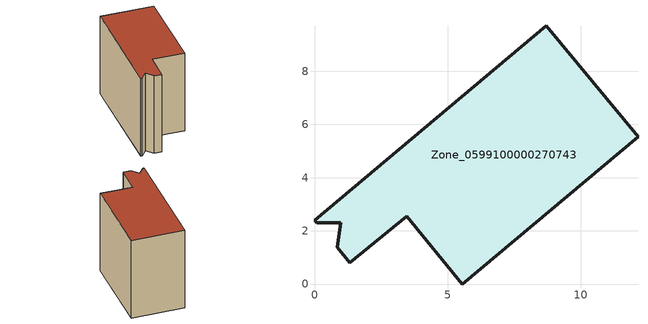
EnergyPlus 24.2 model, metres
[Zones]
Zone_0599100000270743
 floor ground (C_G): 0.99,2.3 0.08,2.3 0,2.4 8.72,9.7 12.16,5.54 5.55,0 3.46,2.54 1.33,0.79 0.85,1.37 z0
 wall outside (C_F): 8.72,9.7 0,2.4 0.08,2.3 0.99,2.3 0.85,1.37 1.33,0.79 3.46,2.54 5.55,0 12.16,5.54 8.72,9.7 z0:8.73
 roof outside (C_R): 0.08,2.3 0.99,2.3 0.85,1.37 1.33,0.79 3.46,2.54 5.55,0 12.16,5.54 8.72,9.7 0,2.4 z8.73
[BUILDING]
Pand.0599100000270743: North Axis=0; Terrain=City; Loads Convergence Tolerance Value=0.04; Temperature Convergence Tolerance Value=0.4; Solar Distribution=FullExterior; Maximum Number of Warmup Days=25; Minimum Number of Warmup Days=1
[Site:Location]
Rotterdam.The.Hague.AP_ZH_NLD Design_Conditions: Latitude=51.96; Longitude=4.45; Time Zone=1; Elevation=-4.5
[SITE:GROUNDTEMPERATURE:BUILDINGSURFACE]
18, 18, 18, 18, 18, 18, 18, 18, 18, 18, 18, 18
[MATERIAL] Thermal Absorptance=0.9; Solar Absorptance=0.7; Visible Absorptance=0.7
Name | Roughness | Thickness | Conductivity | Density | Specific Heat
G.TI.1946-1964 | MediumSmooth | 0.15 | 1 | 540 | 1210
F.TI.1946-1964 | Rough | 0.3 | 0.857143 | 1920 | 840
R.TI.1946-1964 | MediumRough | 0.2 | 0.277778 | 1500 | 1000
[CONSTRUCTION]
C_G: G.TI.1946-1964
C_F: F.TI.1946-1964
C_R: R.TI.1946-1964
[ZONE]
Zone_0599100000270743: Type=1; Multiplier=1; Ceiling Height=Autocalculate; Volume=Autocalculate; Floor Area=autocalculate; Part of Total Floor Area=Yes
[ZONEINFILTRATION:DESIGNFLOWRATE]
Infil_Zone_0599100000270743: Zone or ZoneList or Space or SpaceList=Zone_0599100000270743; Schedule=AlwaysOn; Design Flow Rate Calculation Method=Flow/Area; Flow Rate per Floor Area=0.003; Constant Term Coefficient=1; Temperature Term Coefficient=0; Velocity Term Coefficient=0; Velocity Squared Term Coefficient=0
[HVACTEMPLATE:ZONE:IDEALLOADSAIRSYSTEM]
Zone_0599100000270743: Maximum Heating Supply Air Temperature=50; Minimum Cooling Supply Air Temperature=13; Maximum Heating Supply Air Humidity Ratio=0.0156; Minimum Cooling Supply Air Humidity Ratio=0.0077; Heating Limit=NoLimit; Cooling Limit=NoLimit; Dehumidification Control Type=ConstantSensibleHeatRatio; Cooling Sensible Heat Ratio=0.7; Dehumidification Setpoint=60; Humidification Control Type=None; Humidification Setpoint=30; Outdoor Air Method=None; Outdoor Air Flow Rate per Person=0.00944; Outdoor Air Flow Rate per Zone Floor Area=0; Outdoor Air Flow Rate per Zone=0; Demand Controlled Ventilation Type=None; Outdoor Air Economizer Type=NoEconomizer; Heat Recovery Type=None; Sensible Heat Recovery Effectiveness=0.7; Latent Heat Recovery Effectiveness=0.65
[ZONECONTROL:THERMOSTAT]
ThermostatControl_Zone_0599100000270743: Zone or ZoneList=Zone_0599100000270743; Control Type Schedule=DualSetpointControlType; Control 1=Thermostat_Zone_0599100000270743; Temperature Difference Between Cutout And Setpoint=0
[THERMOSTATSETPOINT:DUALSETPOINT]
Thermostat_Zone_0599100000270743: Heating Setpoint Temperature Schedule=HeatingSetpoint_Zone_0599100000270743; Cooling Setpoint Temperature Schedule=CoolingSetpoint_Zone_0599100000270743
[SCHEDULE:COMPACT]
HeatingSetpoint_Zone_0599100000270743: Through: 12/31, For: AllDays, Until: 24:00, 21
CoolingSetpoint_Zone_0599100000270743: Through: 12/31, For: AllDays, Until: 24:00, 24
DualSetpointControlType: Through: 12/31, For: AllDays, Until: 24:00, 4
AlwaysOn: Through: 12/31, For: AllDays, Until: 24:00, 1
